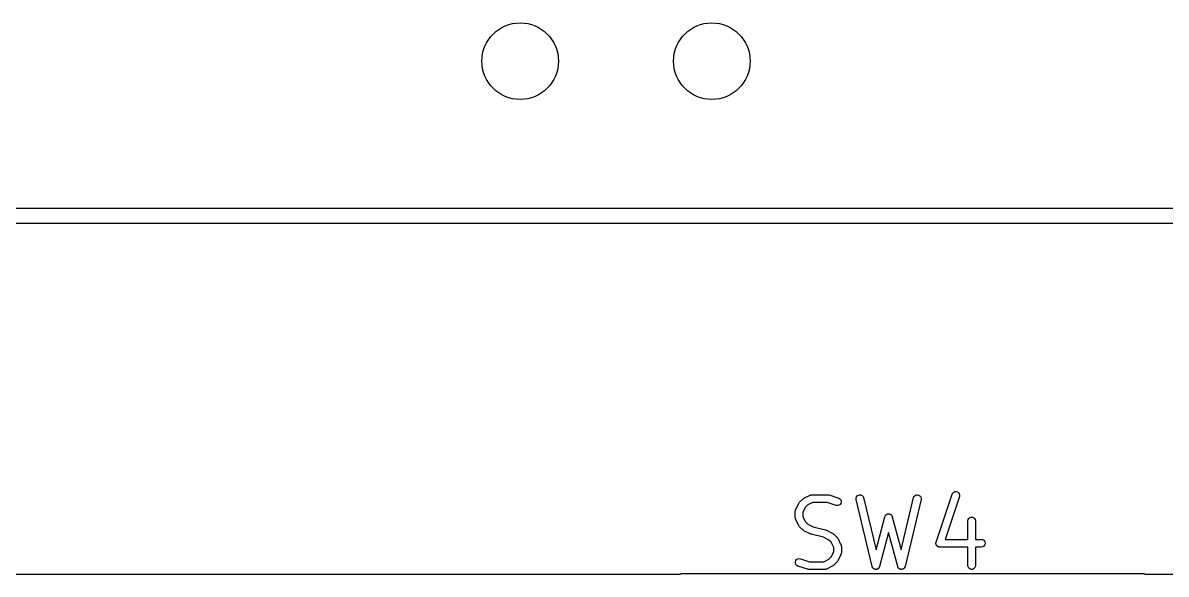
# Model space of a CAD drawing. Extents: x 0 to 102, y -163 to 0.
# Drawn here: x 25.21 to 40.36, y -35.9 to -28.59 of the extents above; entities that cross this region are included whole.
import ezdxf

# ---------------------------------------------------------------- set-up
doc = ezdxf.new("R2010")
doc.units = 0
doc.header["$MEASUREMENT"] = 0
doc.layers.add('BLACK', color=7, linetype='CONTINUOUS')

msp = doc.modelspace()

# ---------------------------------------------------------------- linework, layer by layer
at = {"layer": 'Black'}
for p, q in [((4.4516, -31.0484), (75.5484, -31.0484)), ((75.65, -31.2516), (4.35, -31.2516)), ((37.3116, -35.4728), (37.5233, -34.8378)), ((37.5233, -34.8378), (37.5317, -34.8223)), ((37.5317, -34.8223), (37.5449, -34.8106)), ((37.5449, -34.8106), (37.5613, -34.8041)), ((37.5613, -34.8041), (37.579, -34.8036)), ((37.579, -34.8036), (37.5957, -34.8092)), ((37.5957, -34.8092), (37.6095, -34.8202)), ((37.6095, -34.8202), (37.6187, -34.8352)), ((37.6187, -34.8352), (37.6223, -34.8525)), ((35.4517, -35.0428), (35.4941, -34.9582)), ((35.4941, -34.9582), (35.4989, -34.9516)), ((35.4989, -34.9516), (35.5036, -34.945)), ((35.5036, -34.945), (35.5459, -34.9026)), ((35.5459, -34.9026), (35.5526, -34.898)), ((35.5526, -34.898), (35.5591, -34.8931)), ((35.5591, -34.8931), (35.6438, -34.8508)), ((35.6119, -34.9803), (35.5812, -35.011)), ((35.6785, -34.947), (35.6119, -34.9803)), ((35.6438, -34.8508), (35.6466, -34.8499)), ((35.6466, -34.8499), (35.6491, -34.8485)), ((35.6491, -34.8485), (35.655, -34.8474)), ((35.655, -34.8474), (35.6607, -34.8457)), ((35.6607, -34.8457), (35.6636, -34.8459)), ((35.6636, -34.8459), (35.6665, -34.8454)), ((35.6665, -34.8454), (35.8782, -34.8454)), ((35.8699, -34.947), (35.6785, -34.947)), ((35.9891, -34.9867), (35.8699, -34.947)), ((35.8782, -34.8454), (35.8862, -34.8468)), ((35.8862, -34.8468), (35.8942, -34.848)), ((35.8942, -34.848), (36.0212, -34.8903)), ((36.0066, -34.9893), (35.9891, -34.9867)), ((36.0238, -34.9858), (36.0066, -34.9893)), ((36.0212, -34.8903), (36.0367, -34.8987)), ((36.0389, -34.9765), (36.0238, -34.9858)), ((36.0367, -34.8987), (36.0485, -34.9119)), ((36.0498, -34.9627), (36.0389, -34.9765)), ((36.0485, -34.9119), (36.0549, -34.9284)), ((36.0554, -34.946), (36.0498, -34.9627)), ((36.0549, -34.9284), (36.0554, -34.946)), ((36.251, -34.8904), (36.2561, -34.8735)), ((36.2521, -34.908), (36.251, -34.8904)), ((36.4637, -35.797), (36.2521, -34.908)), ((36.2561, -34.8735), (36.2666, -34.8593)), ((36.2666, -34.8593), (36.2813, -34.8496)), ((36.2813, -34.8496), (36.2985, -34.8455)), ((36.2985, -34.8455), (36.316, -34.8475)), ((36.316, -34.8475), (36.3318, -34.8554)), ((36.3318, -34.8554), (36.3439, -34.8682)), ((36.3439, -34.8682), (36.3509, -34.8844)), ((36.3509, -34.8844), (36.516, -35.5776)), ((36.849, -35.5776), (37.0141, -34.8844)), ((37.1129, -34.908), (36.9013, -35.797)), ((37.0141, -34.8844), (37.0211, -34.8682)), ((37.0211, -34.8682), (37.0332, -34.8554)), ((37.0332, -34.8554), (37.049, -34.8475)), ((37.049, -34.8475), (37.0665, -34.8455)), ((37.0665, -34.8455), (37.0837, -34.8496)), ((37.0837, -34.8496), (37.0984, -34.8593)), ((37.0984, -34.8593), (37.1089, -34.8735)), ((37.1089, -34.8735), (37.114, -34.8904)), ((37.114, -34.8904), (37.1129, -34.908)), ((37.6197, -34.8699), (37.4303, -35.4381)), ((37.6223, -34.8525), (37.6197, -34.8699)), ((35.4464, -35.0655), (35.4469, -35.0627)), ((35.4464, -35.1502), (35.4464, -35.0655)), ((35.4467, -35.0597), (35.4484, -35.054)), ((35.4469, -35.0627), (35.4467, -35.0597)), ((35.4484, -35.054), (35.4494, -35.0482)), ((35.4494, -35.0482), (35.4509, -35.0456)), ((35.4509, -35.0456), (35.4517, -35.0428)), ((35.5812, -35.011), (35.548, -35.0775)), ((35.548, -35.0775), (35.548, -35.1382)), ((35.548, -35.1382), (35.5813, -35.2048)), ((36.516, -35.5776), (36.6334, -35.1371)), ((36.6334, -35.1371), (36.6353, -35.133)), ((36.6353, -35.133), (36.6365, -35.1287)), ((36.6365, -35.1287), (36.639, -35.1251)), ((36.639, -35.1251), (36.6409, -35.1211)), ((36.6409, -35.1211), (36.644, -35.1179)), ((36.644, -35.1179), (36.6466, -35.1142)), ((36.6466, -35.1142), (36.6502, -35.1117)), ((36.6502, -35.1117), (36.6533, -35.1086)), ((36.6533, -35.1086), (36.6574, -35.1067)), ((36.6574, -35.1067), (36.6611, -35.1041)), ((36.6611, -35.1041), (36.6653, -35.103)), ((36.6653, -35.103), (36.6693, -35.1012)), ((36.6693, -35.1012), (36.6738, -35.1008)), ((36.6738, -35.1008), (36.6781, -35.0996)), ((36.6781, -35.0996), (36.6825, -35.1)), ((36.6825, -35.1), (36.6869, -35.0996)), ((36.6869, -35.0996), (36.6912, -35.1008)), ((36.6912, -35.1008), (36.6957, -35.1012)), ((36.6957, -35.1012), (36.6997, -35.103)), ((36.6997, -35.103), (36.7039, -35.1041)), ((36.7039, -35.1041), (36.7076, -35.1067)), ((36.7076, -35.1067), (36.7117, -35.1086)), ((36.7117, -35.1086), (36.7148, -35.1117)), ((36.7148, -35.1117), (36.7184, -35.1142)), ((36.7184, -35.1142), (36.721, -35.1179)), ((36.721, -35.1179), (36.7241, -35.1211)), ((36.7241, -35.1211), (36.726, -35.1251)), ((36.726, -35.1251), (36.7285, -35.1287)), ((36.7285, -35.1287), (36.7297, -35.133)), ((36.7297, -35.133), (36.7316, -35.1371)), ((36.7316, -35.1371), (36.849, -35.5776)), ((37.7578, -35.1485), (37.7743, -35.1425)), ((37.7743, -35.1425), (37.792, -35.1425)), ((37.792, -35.1425), (37.8086, -35.1485)), ((35.4469, -35.1531), (35.4464, -35.1502)), ((35.4467, -35.156), (35.4469, -35.1531)), ((35.4484, -35.1617), (35.4467, -35.156)), ((35.4494, -35.1676), (35.4484, -35.1617)), ((35.4509, -35.1701), (35.4494, -35.1676)), ((35.4517, -35.1729), (35.4509, -35.1701)), ((35.4941, -35.2576), (35.4517, -35.1729)), ((35.4989, -35.2641), (35.4941, -35.2576)), ((35.5036, -35.2708), (35.4989, -35.2641)), ((35.5459, -35.3131), (35.5036, -35.2708)), ((35.5813, -35.2048), (35.6119, -35.2355)), ((35.6119, -35.2355), (35.6842, -35.2716)), ((35.6842, -35.2716), (35.8482, -35.3126)), ((37.7324, -35.1925), (37.7354, -35.1752)), ((37.7324, -35.4381), (37.7324, -35.1925)), ((37.7354, -35.1752), (37.7443, -35.1599)), ((37.7443, -35.1599), (37.7578, -35.1485)), ((37.8086, -35.1485), (37.8221, -35.1599)), ((37.8221, -35.1599), (37.8309, -35.1752)), ((37.8309, -35.1752), (37.834, -35.1925)), ((37.834, -35.1925), (37.834, -35.4381)), ((35.5526, -35.3178), (35.5459, -35.3131)), ((35.5591, -35.3226), (35.5526, -35.3178)), ((35.6438, -35.365), (35.5591, -35.3226)), ((35.6491, -35.3666), (35.6438, -35.365)), ((35.6542, -35.3688), (35.6491, -35.3666)), ((35.8181, -35.4098), (35.6542, -35.3688)), ((35.8904, -35.446), (35.8181, -35.4098)), ((35.8482, -35.3126), (35.8532, -35.3149)), ((35.8532, -35.3149), (35.8586, -35.3164)), ((35.8586, -35.3164), (35.9432, -35.3588)), ((35.9211, -35.4766), (35.8904, -35.446)), ((35.9432, -35.3588), (35.9498, -35.3636)), ((35.9498, -35.3636), (35.9564, -35.3683)), ((35.9564, -35.3683), (35.9988, -35.4106)), ((35.9988, -35.4106), (36.0034, -35.4173)), ((36.0034, -35.4173), (36.0083, -35.4238)), ((36.0083, -35.4238), (36.0506, -35.5085)), ((36.6825, -35.3474), (36.5623, -35.7983)), ((36.8027, -35.7983), (36.6825, -35.3474)), ((37.4303, -35.4381), (37.7324, -35.4381)), ((37.834, -35.4381), (37.9102, -35.4381)), ((37.9102, -35.4381), (37.9275, -35.4411)), ((37.9275, -35.4411), (37.9428, -35.45)), ((37.9428, -35.45), (37.9542, -35.4635)), ((35.9544, -35.5432), (35.9211, -35.4766)), ((35.9544, -35.6039), (35.9544, -35.5432)), ((36.0506, -35.5085), (36.0514, -35.5113)), ((36.0514, -35.5113), (36.0529, -35.5138)), ((36.0529, -35.5138), (36.0539, -35.5197)), ((36.0539, -35.5197), (36.0556, -35.5254)), ((36.0556, -35.5254), (36.0555, -35.5283)), ((36.0555, -35.5283), (36.056, -35.5312)), ((36.056, -35.5312), (36.056, -35.6159)), ((37.3091, -35.4903), (37.3098, -35.4852)), ((37.3098, -35.4939), (37.3091, -35.4903)), ((37.3098, -35.4801), (37.3111, -35.4765)), ((37.3098, -35.4852), (37.3098, -35.4801)), ((37.3098, -35.4977), (37.3098, -35.4939)), ((37.3116, -35.5025), (37.3098, -35.4977)), ((37.3111, -35.4765), (37.3116, -35.4728)), ((37.3126, -35.5075), (37.3116, -35.5025)), ((37.3146, -35.5107), (37.3126, -35.5075)), ((37.3158, -35.5143), (37.3146, -35.5107)), ((37.3191, -35.5182), (37.3158, -35.5143)), ((37.3218, -35.5226), (37.3191, -35.5182)), ((37.3248, -35.5249), (37.3218, -35.5226)), ((37.3272, -35.5278), (37.3248, -35.5249)), ((37.3316, -35.5304), (37.3272, -35.5278)), ((37.3356, -35.5335), (37.3316, -35.5304)), ((37.3392, -35.5347), (37.3356, -35.5335)), ((37.3425, -35.5366), (37.3392, -35.5347)), ((37.3475, -35.5375), (37.3425, -35.5366)), ((37.3524, -35.5391), (37.3475, -35.5375)), ((37.3561, -35.539), (37.3524, -35.5391)), ((37.3598, -35.5397), (37.3561, -35.539)), ((37.7324, -35.5397), (37.3598, -35.5397)), ((37.7324, -35.7852), (37.7324, -35.5397)), ((37.9102, -35.5397), (37.834, -35.5397)), ((37.834, -35.5397), (37.834, -35.7852)), ((37.9275, -35.5366), (37.9102, -35.5397)), ((37.9428, -35.5278), (37.9275, -35.5366)), ((37.9542, -35.5143), (37.9428, -35.5278)), ((37.9542, -35.4635), (37.9602, -35.4801)), ((37.9602, -35.4977), (37.9542, -35.5143)), ((37.9602, -35.4801), (37.9602, -35.4977)), ((35.4469, -35.7354), (35.4525, -35.7187)), ((35.4474, -35.7531), (35.4469, -35.7354)), ((35.4539, -35.7695), (35.4474, -35.7531)), ((35.4525, -35.7187), (35.4635, -35.7049)), ((35.4635, -35.7049), (35.4785, -35.6956)), ((35.4785, -35.6956), (35.4958, -35.6921)), ((35.4958, -35.6921), (35.5132, -35.6947)), ((35.5132, -35.6947), (35.6324, -35.7344)), ((35.6324, -35.7344), (35.8238, -35.7344)), ((35.8238, -35.7344), (35.8904, -35.7011)), ((35.8904, -35.7011), (35.9211, -35.6704)), ((35.9211, -35.6704), (35.9544, -35.6039)), ((35.9988, -35.7365), (35.9564, -35.7788)), ((36.0034, -35.7298), (35.9988, -35.7365)), ((36.0083, -35.7233), (36.0034, -35.7298)), ((36.0506, -35.6386), (36.0083, -35.7233)), ((36.0514, -35.6358), (36.0506, -35.6386)), ((36.0529, -35.6332), (36.0514, -35.6358)), ((36.0539, -35.6274), (36.0529, -35.6332)), ((36.0556, -35.6217), (36.0539, -35.6274)), ((36.056, -35.6159), (36.0555, -35.6188)), ((36.0555, -35.6188), (36.0556, -35.6217)), ((22.9788, -35.8984), (33.9186, -35.8984)), ((33.9186, -35.8984), (33.9202, -35.897)), ((33.9202, -35.897), (33.9255, -35.8951)), ((33.9255, -35.8951), (33.9303, -35.8923)), ((33.9303, -35.8923), (33.9358, -35.8914)), ((33.9358, -35.8914), (33.941, -35.8895)), ((33.941, -35.8895), (33.9465, -35.8895)), ((33.9465, -35.8895), (33.952, -35.8885)), ((33.952, -35.8885), (40.048, -35.8885)), ((35.4656, -35.7827), (35.4539, -35.7695)), ((35.4811, -35.7911), (35.4656, -35.7827)), ((35.6081, -35.8334), (35.4811, -35.7911)), ((35.6162, -35.8346), (35.6081, -35.8334)), ((35.6242, -35.836), (35.6162, -35.8346)), ((35.8358, -35.836), (35.6242, -35.836)), ((35.8387, -35.8355), (35.8358, -35.836)), ((35.8416, -35.8357), (35.8387, -35.8355)), ((35.8473, -35.834), (35.8416, -35.8357)), ((35.8532, -35.8329), (35.8473, -35.834)), ((35.8557, -35.8315), (35.8532, -35.8329)), ((35.8586, -35.8306), (35.8557, -35.8315)), ((35.9432, -35.7883), (35.8586, -35.8306)), ((35.9498, -35.7834), (35.9432, -35.7883)), ((35.9564, -35.7788), (35.9498, -35.7834)), ((36.4658, -35.8017), (36.4637, -35.797)), ((36.4672, -35.8067), (36.4658, -35.8017)), ((36.4693, -35.8098), (36.4672, -35.8067)), ((36.4708, -35.8132), (36.4693, -35.8098)), ((36.4743, -35.8169), (36.4708, -35.8132)), ((36.4773, -35.8212), (36.4743, -35.8169)), ((36.4803, -35.8233), (36.4773, -35.8212)), ((36.4829, -35.826), (36.4803, -35.8233)), ((36.4875, -35.8283), (36.4829, -35.826)), ((36.4918, -35.8313), (36.4875, -35.8283)), ((36.4953, -35.8322), (36.4918, -35.8313)), ((36.4986, -35.8339), (36.4953, -35.8322)), ((36.5038, -35.8345), (36.4986, -35.8339)), ((36.5088, -35.8358), (36.5038, -35.8345)), ((36.5125, -35.8355), (36.5088, -35.8358)), ((36.5162, -35.8359), (36.5125, -35.8355)), ((36.5212, -35.8347), (36.5162, -35.8359)), ((36.5264, -35.8343), (36.5212, -35.8347)), ((36.5297, -35.8327), (36.5264, -35.8343)), ((36.5333, -35.8318), (36.5297, -35.8327)), ((36.5377, -35.829), (36.5333, -35.8318)), ((36.5424, -35.8268), (36.5377, -35.829)), ((36.545, -35.8242), (36.5424, -35.8268)), ((36.5481, -35.8221), (36.545, -35.8242)), ((36.5512, -35.818), (36.5481, -35.8221)), ((36.5548, -35.8143), (36.5512, -35.818)), ((36.5564, -35.8109), (36.5548, -35.8143)), ((36.5586, -35.808), (36.5564, -35.8109)), ((36.5601, -35.803), (36.5586, -35.808)), ((36.5623, -35.7983), (36.5601, -35.803)), ((36.8049, -35.803), (36.8027, -35.7983)), ((36.8064, -35.808), (36.8049, -35.803)), ((36.8086, -35.8109), (36.8064, -35.808)), ((36.8102, -35.8143), (36.8086, -35.8109)), ((36.8138, -35.818), (36.8102, -35.8143)), ((36.8169, -35.8221), (36.8138, -35.818)), ((36.82, -35.8242), (36.8169, -35.8221)), ((36.8226, -35.8268), (36.82, -35.8242)), ((36.8273, -35.829), (36.8226, -35.8268)), ((36.8317, -35.8318), (36.8273, -35.829)), ((36.8353, -35.8327), (36.8317, -35.8318)), ((36.8386, -35.8343), (36.8353, -35.8327)), ((36.8438, -35.8347), (36.8386, -35.8343)), ((36.8488, -35.8359), (36.8438, -35.8347)), ((36.8525, -35.8355), (36.8488, -35.8359)), ((36.8562, -35.8358), (36.8525, -35.8355)), ((36.8612, -35.8345), (36.8562, -35.8358)), ((36.8664, -35.8339), (36.8612, -35.8345)), ((36.8697, -35.8322), (36.8664, -35.8339)), ((36.8732, -35.8313), (36.8697, -35.8322)), ((36.8775, -35.8283), (36.8732, -35.8313)), ((36.8821, -35.826), (36.8775, -35.8283)), ((36.8847, -35.8233), (36.8821, -35.826)), ((36.8877, -35.8212), (36.8847, -35.8233)), ((36.8907, -35.8169), (36.8877, -35.8212)), ((36.8942, -35.8132), (36.8907, -35.8169)), ((36.8957, -35.8098), (36.8942, -35.8132)), ((36.8978, -35.8067), (36.8957, -35.8098)), ((36.8992, -35.8017), (36.8978, -35.8067)), ((36.9013, -35.797), (36.8992, -35.8017)), ((37.7354, -35.8026), (37.7324, -35.7852)), ((37.7443, -35.8179), (37.7354, -35.8026)), ((37.7578, -35.8292), (37.7443, -35.8179)), ((37.7743, -35.8352), (37.7578, -35.8292)), ((37.792, -35.8352), (37.7743, -35.8352)), ((37.8086, -35.8292), (37.792, -35.8352)), ((37.8221, -35.8179), (37.8086, -35.8292)), ((37.8309, -35.8026), (37.8221, -35.8179)), ((37.834, -35.7852), (37.8309, -35.8026)), ((40.048, -35.8885), (40.0535, -35.8895)), ((40.0535, -35.8895), (40.059, -35.8895)), ((40.059, -35.8895), (40.0642, -35.8914)), ((40.0642, -35.8914), (40.0697, -35.8923)), ((40.0697, -35.8923), (40.0745, -35.8951)), ((40.0745, -35.8951), (40.0797, -35.897)), ((40.0797, -35.897), (40.0814, -35.8984)), ((40.0814, -35.8984), (45.0559, -35.8984))]:
    msp.add_line(p, q, dxfattribs=at)
for centre in [(31.8, -29.1), (34.34, -29.1)]:
    msp.add_circle(centre, 0.508, dxfattribs=at)

doc.saveas('drawing.dxf')
